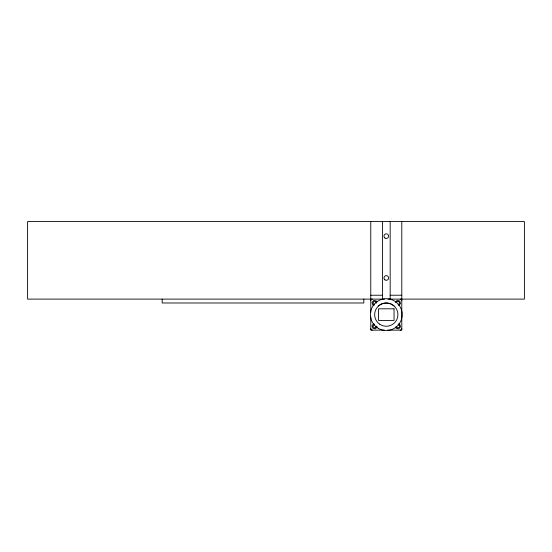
<?xml version="1.0" encoding="UTF-8"?>
<svg xmlns="http://www.w3.org/2000/svg" width="552" height="552" viewBox="0 0 552 552"><rect width="100%" height="100%" fill="white"/><g stroke="black" fill="none" stroke-linecap="round" stroke-linejoin="round"><path stroke-width="0.83" d="M373.87 323.651L372.007 325.632L372.786 328.226L375.429 328.854L377.292 326.881M395.273 302.358L397.136 300.385L399.779 301.012L400.559 303.614L398.696 305.587M378.527 305.96C382.757 302.054 389.809 302.054 394.038 305.96M370.772 295.23L382.412 295.23M390.167 295.23L401.794 295.23M384.558 299.108L27.6 299.108L27.6 221.545L524.4 221.545L524.4 299.108L401.925 299.108M388.008 299.108L401.794 299.108M384.558 330.13L370.772 330.13L370.772 316.738M387.552 330.13L401.794 330.13L401.794 221.545M374.111 305.277L372.786 304.959L372.007 302.358L373.87 300.385L376.512 301.012L376.899 302.31M398.461 323.969L399.779 324.279L400.559 326.881L398.696 328.854L396.053 328.226L395.667 326.929M390.167 221.545L390.167 299.108M382.412 221.545L382.412 299.108M370.772 221.545L370.772 312.508M363.83 299.108L363.83 302.986L162.178 302.986L162.178 299.108M372.324 330.13A1.552 1.552 0 0 1 370.772 328.578M401.794 328.578A1.552 1.552 0 0 1 400.241 330.13M370.772 300.661A1.552 1.552 0 0 1 372.324 299.108M400.241 299.108A1.552 1.552 0 0 1 401.794 300.661M398.158 324.721A1.552 1.552 0 0 1 399.469 326.356A1.552 1.552 0 0 1 397.951 327.805A1.552 1.552 0 0 1 396.377 326.418M374.649 304.538A1.552 1.552 0 0 1 373.104 302.903A1.552 1.552 0 0 1 374.808 301.44A1.552 1.552 0 0 1 376.181 303.227M376.195 326.087A1.552 1.552 0 0 1 374.76 327.798A1.552 1.552 0 0 1 373.097 326.308A1.552 1.552 0 0 1 374.649 324.7M396.384 302.744A1.552 1.552 0 0 1 398.02 301.44A1.552 1.552 0 0 1 399.469 302.951A1.552 1.552 0 0 1 398.082 304.531M394.045 308.803L378.534 308.803L378.534 320.436L394.045 320.436L394.045 308.803M379.562 324.114A11.633 11.633 0 0 0 397.868 315.696A11.633 11.633 0 0 0 381.418 304.048A11.633 11.633 0 0 0 379.562 324.114M378.334 328.392A15.898 15.898 0 0 0 402.18 314.619A15.898 15.898 0 0 0 378.334 300.847A15.898 15.898 0 0 0 378.334 328.392M384.986 238.057A2.325 2.325 0 0 0 388.608 236.297A2.325 2.325 0 0 0 385.275 234.041A2.325 2.325 0 0 0 384.986 238.057M384.868 279.823A2.325 2.325 0 0 0 388.594 278.284A2.325 2.325 0 0 0 385.399 275.827A2.325 2.325 0 0 0 384.868 279.823"/></g></svg>
